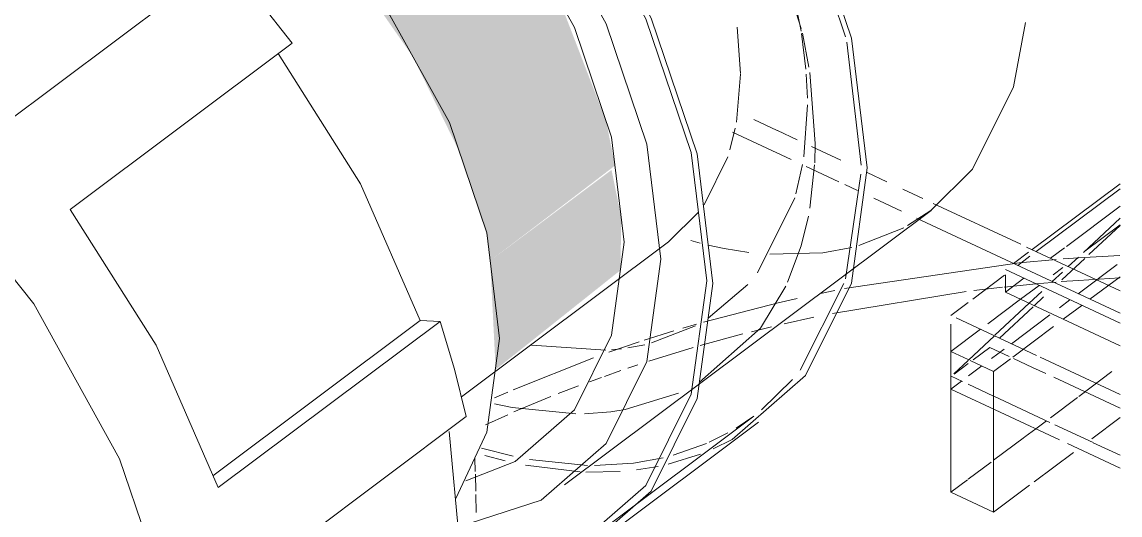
# Model space of a CAD drawing. Header units: metres. Extents: x 147 to 427, y -16 to 162.
# Drawn here: x 407.902 to 407.9726, y -10.3828 to -10.3511 of the extents above; entities that cross this region are included whole.
import ezdxf

# ---------------------------------------------------------------- set-up
doc = ezdxf.new("R2010")
doc.units = ezdxf.units.M
doc.layers.add('P-PIPE', color=7, linetype='Continuous', lineweight=5)
doc.layers.add('P-SANR-FIXT', color=7, linetype='Continuous', lineweight=5)

# ---------------------------------------------------------------- blocks, each defined once
blk = doc.blocks.new('Bomba Jacuzzi1 - 15B-T 1_1_2CV TRIF_220_380V _1 1_2CV_-2414014-CAIXA D')
at = {"layer": 'P-SANR-FIXT', "color": 131, "lineweight": 15, "true_color": 0x80ffff}
for p, q in [((177.362789, -10.352087), (177.359943, -10.343648)), ((177.359943, -10.343648), (177.362789, -10.352087)), ((177.374366, -10.351162), (177.373586, -10.355296)), ((177.363785, -10.360323), (177.362865, -10.352422)), ((177.362865, -10.352422), (177.363785, -10.360323)), ((177.373586, -10.355296), (177.37096, -10.360579)), ((177.37096, -10.360579), (177.368278, -10.363241)), ((177.362789, -10.367627), (177.363777, -10.360903)), ((177.363777, -10.360903), (177.362789, -10.367627)), ((177.368278, -10.363241), (177.366783, -10.364216)), ((177.359869, -10.373502), (177.362692, -10.367944)), ((177.362692, -10.367944), (177.359869, -10.373502)), ((177.348805, -10.372083), (177.349882, -10.371875)), ((177.34775, -10.372208), (177.348383, -10.372142)), ((177.357393, -10.376065), (177.359377, -10.374114)), ((177.359377, -10.374114), (177.357393, -10.376065)), ((177.355758, -10.377232), (177.356888, -10.376462)), ((177.356888, -10.376462), (177.355758, -10.377232)), ((177.355502, -10.377961), (177.354282, -10.378572)), ((177.349171, -10.379486), (177.346648, -10.379635)), ((177.35107, -10.379143), (177.349171, -10.379486))]:
    blk.add_line(p, q, dxfattribs=at)
at = {"layer": 'P-SANR-FIXT', "color": 254, "lineweight": 15, "true_color": 0xbfffff}
for p, q in [((177.359947, -10.35154), (177.357928, -10.34523)), ((177.360435, -10.354031), (177.360017, -10.351848)), ((177.360843, -10.358947), (177.360486, -10.354361)), ((177.360811, -10.360188), (177.360843, -10.358947)), ((177.360505, -10.363089), (177.360805, -10.360313)), ((177.36654, -10.364349), (177.363655, -10.365495)), ((177.350327, -10.371763), (177.353157, -10.370654)), ((177.348621, -10.376038), (177.352061, -10.374978)), ((177.354021, -10.378149), (177.355224, -10.377546)), ((177.355224, -10.377546), (177.354021, -10.378149)), ((177.35171, -10.378978), (177.35385, -10.378224)), ((177.35385, -10.378224), (177.35171, -10.378978)), ((177.33939, -10.378516), (177.341431, -10.379045)), ((177.341431, -10.379045), (177.33939, -10.378516)), ((177.34248, -10.379254), (177.346207, -10.37963)), ((177.346207, -10.37963), (177.34248, -10.379254)), ((177.350747, -10.379699), (177.349367, -10.379926)), ((177.348299, -10.380029), (177.346104, -10.380065))]:
    blk.add_line(p, q, dxfattribs=at)
at = {"layer": 'P-SANR-FIXT', "color": 7, "lineweight": 15, "true_color": 0xdfffff}
for p, q in [((177.360245, -10.354161), (177.359958, -10.351855)), ((177.360343, -10.356025), (177.360271, -10.354486)), ((177.360109, -10.359789), (177.360349, -10.356452)), ((177.359607, -10.362176), (177.360031, -10.360283)), ((177.357142, -10.367243), (177.359533, -10.362433)), ((177.35397, -10.370176), (177.356516, -10.368)), ((177.340921, -10.37934), (177.339612, -10.37899)), ((177.35348, -10.378905), (177.351395, -10.379554)), ((177.338974, -10.379192), (177.338995, -10.380016)), ((177.34573, -10.38005), (177.342223, -10.379624)), ((177.338999, -10.380201), (177.339026, -10.381298)), ((177.339031, -10.381503), (177.33906, -10.382654))]:
    blk.add_line(p, q, dxfattribs=at)
at = {"layer": 'P-SANR-FIXT', "color": 7, "lineweight": 15, "true_color": 0xfeffff}
for p, q in [((177.3569, -10.357394), (177.35839, -10.358091)), ((177.359304, -10.359969), (177.35552, -10.358199)), ((177.35841, -10.358101), (177.359682, -10.358695)), ((177.360603, -10.359126), (177.362494, -10.360011)), ((177.362354, -10.361396), (177.360261, -10.360417)), ((177.363562, -10.361961), (177.362746, -10.361579)), ((177.380433, -10.361845), (177.375046, -10.365882)), ((177.380433, -10.362973), (177.376985, -10.365557)), ((177.380433, -10.363733), (177.378075, -10.365942)), ((177.380433, -10.364158), (177.378167, -10.365856)), ((177.378436, -10.366069), (177.380433, -10.364198)), ((177.376853, -10.365655), (177.375972, -10.366315)), ((177.374633, -10.366191), (177.373854, -10.366775)), ((177.376684, -10.367711), (177.378166, -10.366322)), ((177.377753, -10.366244), (177.377109, -10.366847)), ((177.376749, -10.366919), (177.376135, -10.367379)), ((177.377741, -10.368593), (177.380253, -10.366711)), ((177.374254, -10.367603), (177.373062, -10.368496)), ((177.376725, -10.367207), (177.376077, -10.367815)), ((177.3785, -10.368949), (177.380433, -10.3675)), ((177.362101, -10.368382), (177.361181, -10.36857)), ((177.372977, -10.368163), (177.37524, -10.367938)), ((177.375228, -10.368058), (177.374036, -10.368951)), ((177.3754, -10.368449), (177.374588, -10.369209)), ((177.375278, -10.367935), (177.376334, -10.367844)), ((177.374036, -10.368951), (177.371937, -10.370524)), ((177.374919, -10.369364), (177.375519, -10.368802)), ((177.376537, -10.369495), (177.377215, -10.368987)), ((177.372688, -10.371455), (177.374852, -10.369428)), ((177.376782, -10.370236), (177.377974, -10.369343)), ((177.353214, -10.37055), (177.352332, -10.37081)), ((177.35885, -10.370534), (177.360747, -10.370112)), ((177.373448, -10.37181), (177.375913, -10.369963)), ((177.351752, -10.370985), (177.349859, -10.371583)), ((177.353452, -10.371932), (177.356197, -10.371184)), ((177.356751, -10.371042), (177.358027, -10.370728)), ((177.371461, -10.370881), (177.369561, -10.372305)), ((177.373536, -10.372668), (177.376163, -10.3707)), ((177.349538, -10.371688), (177.347569, -10.372359)), ((177.350155, -10.372937), (177.353, -10.372063)), ((177.372058, -10.372046), (177.370991, -10.372845)), ((177.373304, -10.372629), (177.372058, -10.372046)), ((177.372176, -10.372763), (177.372987, -10.372155)), ((177.348808, -10.373382), (177.349437, -10.373172)), ((177.370677, -10.37308), (177.369769, -10.37376)), ((177.370697, -10.373871), (177.371547, -10.373234)), ((177.372307, -10.37359), (177.373399, -10.372771)), ((177.374804, -10.37333), (177.373581, -10.372758)), ((177.375655, -10.373728), (177.374804, -10.37333)), ((177.346336, -10.374254), (177.347116, -10.373971)), ((177.347293, -10.373908), (177.348359, -10.373535)), ((177.380433, -10.375963), (177.376168, -10.373968)), ((177.377776, -10.375208), (177.379914, -10.373606)), ((177.344328, -10.375019), (177.345619, -10.374521)), ((177.369561, -10.374723), (177.37024, -10.374214)), ((177.342244, -10.375869), (177.343842, -10.375211)), ((177.375954, -10.376573), (177.377709, -10.375257)), ((177.34148, -10.376197), (177.342244, -10.375869)), ((177.339656, -10.377016), (177.34108, -10.376372)), ((177.375017, -10.377275), (177.375697, -10.376766)), ((177.380433, -10.376559), (177.378614, -10.377922)), ((177.374321, -10.377797), (177.375017, -10.377275)), ((177.372307, -10.379306), (177.374303, -10.37781)), ((177.370677, -10.380527), (177.37216, -10.379416)), ((177.369561, -10.381363), (177.370622, -10.380568))]:
    blk.add_line(p, q, dxfattribs=at)
at = {"layer": 'P-SANR-FIXT', "color": 7, "lineweight": 15, "true_color": 0xfbffff}
for p, q in [((177.364184, -10.360801), (177.365449, -10.361393)), ((177.366474, -10.361873), (177.367756, -10.362472)), ((177.380433, -10.369853), (177.367355, -10.363735)), ((177.373941, -10.366611), (177.362724, -10.368259)), ((177.373062, -10.367045), (177.380433, -10.370493))]:
    blk.add_line(p, q, dxfattribs=at)
at = {"layer": 'P-SANR-FIXT', "color": 7, "lineweight": 15, "true_color": 0xfdffff}
for p, q in [((177.37478, -10.365758), (177.380433, -10.361522)), ((177.366386, -10.363282), (177.364614, -10.362453)), ((177.373588, -10.366651), (177.374546, -10.365933)), ((177.377753, -10.366287), (177.376773, -10.366359)), ((177.380409, -10.366131), (177.377753, -10.366287)), ((177.376334, -10.366394), (177.373941, -10.366611)), ((177.373017, -10.367402), (177.370968, -10.368937)), ((177.373062, -10.368496), (177.373062, -10.367391)), ((177.36196, -10.369861), (177.370551, -10.36845)), ((177.371035, -10.368389), (177.372884, -10.368173)), ((177.380433, -10.371944), (177.373062, -10.368496)), ((177.370677, -10.369155), (177.369561, -10.369992)), ((177.374588, -10.369209), (177.372393, -10.371266)), ((177.369561, -10.372936), (177.369561, -10.370544)), ((177.369904, -10.370152), (177.375057, -10.372563)), ((177.372357, -10.3713), (177.370685, -10.372866)), ((177.346587, -10.372712), (177.341435, -10.374766)), ((177.369561, -10.372305), (177.370677, -10.372827)), ((177.369561, -10.372936), (177.369561, -10.372305)), ((177.37531, -10.372681), (177.380433, -10.375078)), ((177.369561, -10.381363), (177.369561, -10.372944)), ((177.369561, -10.374723), (177.369561, -10.372944)), ((177.370663, -10.372887), (177.36975, -10.373743)), ((177.370793, -10.372881), (177.372307, -10.37359)), ((177.369578, -10.373904), (177.370316, -10.374249)), ((177.372307, -10.382648), (177.372307, -10.37359)), ((177.376543, -10.377989), (177.369561, -10.374723)), ((177.370677, -10.374418), (177.372307, -10.37518)), ((177.34108, -10.374921), (177.340238, -10.375298)), ((177.372324, -10.375188), (177.375929, -10.376875)), ((177.376243, -10.377021), (177.378697, -10.37817)), ((177.380433, -10.379808), (177.377048, -10.378225)), ((177.378713, -10.378177), (177.380433, -10.378981)), ((177.377436, -10.378805), (177.374906, -10.3807)), ((177.374621, -10.380914), (177.372307, -10.382648)), ((177.372307, -10.382648), (177.369561, -10.381363))]:
    blk.add_line(p, q, dxfattribs=at)
at = {"layer": 'P-SANR-FIXT', "color": 7, "lineweight": 15, "true_color": 0xf7ffff}
for p, q in [((177.368426, -10.362785), (177.374052, -10.365417)), ((177.354999, -10.365692), (177.35397, -10.36547)), ((177.374431, -10.365594), (177.380433, -10.368402)), ((177.356585, -10.36594), (177.354999, -10.365692))]:
    blk.add_line(p, q, dxfattribs=at)
at = {"layer": 'P-SANR-FIXT', "color": 4, "lineweight": 15, "true_color": 0x00ffff}
for p, q in [((177.344726, -10.380893), (177.368284, -10.363241)), ((177.342611, -10.371898), (177.347392, -10.372234)), ((177.346975, -10.383894), (177.356894, -10.376461)), ((177.347274, -10.384294), (177.357194, -10.376861))]:
    blk.add_line(p, q, dxfattribs=at)
at = {"layer": 'P-SANR-FIXT', "color": 7, "lineweight": 15, "true_color": 0xefffff}
for p, q in [((177.353441, -10.365339), (177.352845, -10.365177)), ((177.363204, -10.365614), (177.361339, -10.365961)), ((177.361339, -10.365961), (177.357934, -10.366061))]:
    blk.add_line(p, q, dxfattribs=at)
at = {"layer": 'P-SANR-FIXT', "color": 4, "lineweight": 15, "true_color": 0x00ffff}
for points in [[(177.354258, -10.367939, 0), (177.353249, -10.359593, 0), (177.35029, -10.350871, 0), (177.345583, -10.342368, 0), (177.339448, -10.334664, 0), (177.332304, -10.328283, 0), (177.324638, -10.32366, 0), (177.316972, -10.321111, 0), (177.309828, -10.320809, 0), (177.303693, -10.322774, 0), (177.298986, -10.326873, 0), (177.296246, -10.332135, 0)], [(177.296685, -10.33224, 0), (177.299326, -10.327234, 0), (177.303971, -10.323189, 0), (177.310024, -10.321249, 0), (177.317073, -10.321548, 0), (177.324638, -10.324063, 0), (177.332203, -10.328625, 0), (177.339252, -10.334921, 0), (177.345305, -10.342524, 0), (177.34995, -10.350914, 0), (177.35287, -10.35952, 0), (177.353866, -10.367756, 0)], [(177.353866, -10.367756, 0), (177.35287, -10.35952, 0), (177.34995, -10.350914, 0), (177.345305, -10.342524, 0), (177.339252, -10.334921, 0), (177.332203, -10.328625, 0), (177.324638, -10.324063, 0), (177.317073, -10.321548, 0), (177.310024, -10.321249, 0), (177.303971, -10.323189, 0), (177.299326, -10.327234, 0), (177.296685, -10.33224, 0)], [(177.344102, -10.322317, 0), (177.349367, -10.327232, 0), (177.355502, -10.334936, 0), (177.360209, -10.343439, 0), (177.363168, -10.35216, 0), (177.364177, -10.360507, 0)], [(177.350923, -10.366379, 0), (177.350028, -10.358973, 0), (177.347402, -10.351233, 0), (177.343225, -10.343687, 0), (177.337781, -10.33685, 0), (177.331441, -10.331188, 0), (177.324638, -10.327086, 0), (177.317835, -10.324823, 0), (177.311495, -10.324555, 0), (177.306051, -10.326299, 0), (177.301874, -10.329937, 0), (177.300041, -10.333065, 0)], [(177.300041, -10.333065, 0), (177.301874, -10.329937, 0), (177.306051, -10.326299, 0), (177.311495, -10.324555, 0), (177.317835, -10.324823, 0), (177.324638, -10.327086, 0), (177.331441, -10.331188, 0), (177.337781, -10.33685, 0), (177.343225, -10.343687, 0), (177.347402, -10.351233, 0), (177.350028, -10.358973, 0), (177.350923, -10.366379, 0)], [(177.303411, -10.332806, 0), (177.303913, -10.332099, 0), (177.307716, -10.328787, 0), (177.312672, -10.327199, 0), (177.318444, -10.327444, 0), (177.324638, -10.329503, 0), (177.330832, -10.333238, 0), (177.336604, -10.338394, 0), (177.34156, -10.344618, 0), (177.345363, -10.351488, 0), (177.347754, -10.358535, 0), (177.348569, -10.365278, 0)], [(177.364177, -10.360507, 0), (177.363168, -10.367909, 0), (177.360209, -10.373862, 0), (177.355502, -10.377961, 0)], [(177.348569, -10.365278, 0), (177.347754, -10.371259, 0), (177.345363, -10.376069, 0), (177.34156, -10.37938, 0), (177.338379, -10.380634, 0)], [(177.337879, -10.3836, 0), (177.343225, -10.381869, 0), (177.347402, -10.378231, 0), (177.350028, -10.372948, 0), (177.350923, -10.366379, 0)], [(177.350923, -10.366379, 0), (177.350028, -10.372948, 0), (177.347402, -10.378231, 0), (177.343225, -10.381869, 0), (177.337879, -10.3836, 0)], [(177.353866, -10.367756, 0), (177.35287, -10.37506, 0), (177.34995, -10.380934, 0), (177.345305, -10.384979, 0), (177.339252, -10.386918, 0), (177.337786, -10.387044, 0)], [(177.337786, -10.387044, 0), (177.339252, -10.386918, 0), (177.345305, -10.384979, 0), (177.34995, -10.380934, 0), (177.35287, -10.37506, 0), (177.353866, -10.367756, 0)], [(177.337741, -10.387496, 0), (177.339448, -10.387359, 0), (177.345583, -10.385394, 0), (177.35029, -10.381295, 0), (177.353249, -10.375341, 0), (177.354258, -10.367939, 0)]]:
    blk.add_polyline3d(points, dxfattribs=at)
at = {"layer": 'P-SANR-FIXT', "color": 7, "lineweight": 15, "true_color": 0xdfffff}
blk.add_polyline3d([(177.359933, -10.351704, 0), (177.359533, -10.349709, 0), (177.358141, -10.345112, 0)], dxfattribs=at)
at = {"layer": 'P-SANR-FIXT', "color": 254, "lineweight": 15, "true_color": 0xbfffff}
for points in [[(177.35907, -10.367857, 0), (177.359947, -10.365515, 0), (177.360412, -10.363605, 0)], [(177.353402, -10.374287, 0), (177.357321, -10.370799, 0), (177.358954, -10.368104, 0)]]:
    blk.add_polyline3d(points, dxfattribs=at)
at = {"layer": 'P-SANR-FIXT', "color": 7, "lineweight": 15, "true_color": 0xfeffff}
for points in [[(177.37665, -10.367819, 0), (177.377753, -10.367737, 0), (177.380409, -10.367582, 0)], [(177.359688, -10.368893, 0), (177.358457, -10.369175, 0), (177.353667, -10.37042, 0)]]:
    blk.add_polyline3d(points, dxfattribs=at)
at = {"layer": 'P-SANR-FIXT', "color": 131, "lineweight": 15, "true_color": 0x80ffff}
for points in [[(177.340234, -10.375667, 0), (177.34136, -10.375912, 0), (177.345449, -10.376315, 0)], [(177.346009, -10.376307, 0), (177.3477, -10.37618, 0), (177.348621, -10.376038, 0)], [(177.346648, -10.379635, 0), (177.349171, -10.379486, 0), (177.35107, -10.379143, 0)]]:
    blk.add_polyline3d(points, dxfattribs=at)
blk = doc.blocks.new('AF_Soldavel_Uniao - Standard-3997284-CAIXA D')
at = {"layer": 'P-PIPE', "color": 4, "lineweight": 15, "true_color": 0x00ffff}
for p, q in [((177.308545, -10.357812), (177.322803, -10.347127)), ((177.327219, -10.352489), (177.312961, -10.363173)), ((177.335446, -10.370324), (177.322136, -10.380297)), ((177.322469, -10.381062), (177.336728, -10.370378)), ((177.336728, -10.370378), (177.335446, -10.370324)), ((177.338414, -10.376499), (177.324156, -10.387183))]:
    blk.add_line(p, q, dxfattribs=at)
for points in [[(177.304424, -10.333144, 0), (177.310234, -10.33339, 0), (177.316469, -10.335463, 0), (177.322703, -10.339223, 0), (177.328513, -10.344412, 0), (177.333502, -10.350678, 0), (177.33733, -10.357592, 0), (177.339736, -10.364685, 0), (177.340557, -10.371473, 0)], [(177.320772, -10.39919, 0), (177.319591, -10.389417, 0), (177.316126, -10.379205, 0), (177.310614, -10.36925, 0), (177.303432, -10.360229, 0), (177.295067, -10.352758, 0), (177.286091, -10.347346, 0), (177.277115, -10.344361, 0), (177.26875, -10.344007, 0), (177.261568, -10.346308, 0), (177.256056, -10.351107, 0), (177.252592, -10.358078, 0), (177.25141, -10.366745, 0)], [(177.322803, -10.347127, 0), (177.325073, -10.349746, 0), (177.327219, -10.352489, 0)], [(177.335446, -10.370324, 0), (177.331625, -10.36153, 0), (177.326325, -10.353159, 0)], [(177.312961, -10.363173, 0), (177.318488, -10.371902, 0), (177.322469, -10.381062, 0)], [(177.336728, -10.370378, 0), (177.337669, -10.373436, 0), (177.338414, -10.376499, 0)], [(177.340557, -10.371473, 0), (177.339736, -10.377493, 0), (177.337748, -10.381752, 0)], [(177.337065, -10.392151, 0), (177.337983, -10.384605, 0), (177.337311, -10.377464, 0)]]:
    blk.add_polyline3d(points, dxfattribs=at)

msp = doc.modelspace()

# ---------------------------------------------------------------- hatches: boundary and pattern name
at = {"layer": 'P-PIPE', "true_color": 0x00ffff}
for points in [[(407.932097, -10.366482), (407.940118, -10.360357), (407.939546, -10.357497), (407.936594, -10.34984), (407.931592, -10.341966), (407.926661, -10.33653), (407.920496, -10.331743), (407.919708, -10.331743), (407.912118, -10.337577), (407.916691, -10.34087), (407.922558, -10.3468), (407.92714, -10.353377), (407.930094, -10.359422), (407.93188, -10.364685)], [(407.932426, -10.37349), (407.940467, -10.367086), (407.940522, -10.363701), (407.939898, -10.360637), (407.932097, -10.366482), (407.932443, -10.373362)]]:
    msp.add_hatch(color=4, dxfattribs=at).paths.add_polyline_path(points)

# ---------------------------------------------------------------- linework, layer by layer
at = {"layer": 'P-PIPE', "color": 7, "lineweight": 15, "true_color": 0xdfffff}
for p, q in [((407.947975, -10.351467), (407.948177, -10.354433)), ((407.948176, -10.354482), (407.947917, -10.357572)), ((407.947846, -10.357957), (407.947508, -10.359335)), ((407.947361, -10.359799), (407.945843, -10.362872))]:
    msp.add_line(p, q, dxfattribs=at)
at = {"layer": 'P-PIPE', "color": 254, "lineweight": 15, "true_color": 0xbfffff}
msp.add_line((407.945486, -10.363359), (407.943547, -10.365265), dxfattribs=at)
at = {"layer": 'P-PIPE', "color": 4, "lineweight": 15, "true_color": 0x00ffff}
msp.add_line((407.93025, -10.375232), (407.943552, -10.365264), dxfattribs=at)

# ---------------------------------------------------------------- block references
msp.add_blockref('AF_Soldavel_Uniao - Standard-3997284-CAIXA D', (230.592144, 0), dxfattribs=at)
at = {"layer": 'P-SANR-FIXT', "color": 4, "lineweight": 15, "true_color": 0x00ffff}
msp.add_blockref('Bomba Jacuzzi1 - 15B-T 1_1_2CV TRIF_220_380V _1 1_2CV_-2414014-CAIXA D', (230.592144, 0), dxfattribs=at)

doc.saveas('drawing.dxf')
